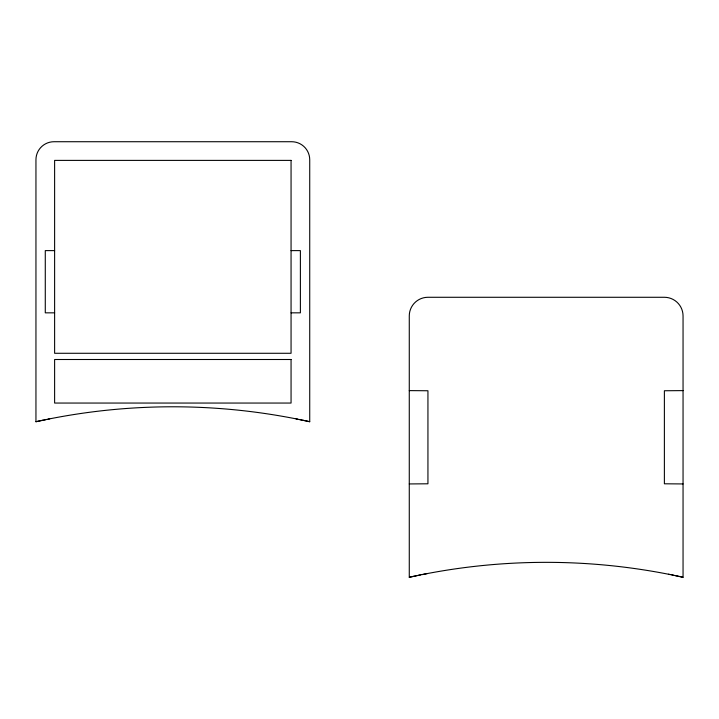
<?xml version="1.0" encoding="UTF-8"?>
<svg xmlns="http://www.w3.org/2000/svg" width="719" height="719" viewBox="0 0 719 719"><rect width="100%" height="100%" fill="white"/><g stroke="black" fill="none" stroke-linecap="round" stroke-linejoin="round"><path stroke-width="1.08" d="M35.95 421.72A634.859 634.859 0 0 1 309.727 421.72L309.727 159.771A18.047 18.047 0 0 0 291.68 141.724L53.997 141.724A18.047 18.047 0 0 0 35.95 159.771L35.95 421.72L39.069 421.037M409.273 577.276A634.859 634.859 0 0 1 683.05 577.276L683.05 315.947A18.667 18.667 0 0 0 664.383 297.28L427.94 297.28A18.667 18.667 0 0 0 409.273 315.947L409.273 577.276L413.874 576.279M39.806 420.885L43.086 420.193M414.611 576.117L417.317 575.551M43.985 420.004L46.088 419.572M418.368 575.335L420.462 574.912M47.993 419.186L49.701 418.844M422.17 574.571L427.32 573.564M683.05 390.615L664.383 390.759L664.383 483.797L683.05 483.941M409.273 483.941L427.94 483.797L427.94 390.759L409.273 390.615M54.617 250.616L45.279 250.616L45.279 312.837L54.617 312.837M291.06 250.616L300.389 250.616L300.389 312.837L291.06 312.837M295.976 418.844L297.684 419.186M668.445 574.229L670.153 574.571M299.589 419.572L301.683 420.004M671.861 574.912L673.964 575.344M302.582 420.193L305.863 420.885M675.015 575.551L677.711 576.117M678.457 576.279L683.05 577.276M306.609 421.037L309.727 421.72M291.06 160.391L54.617 160.391L54.617 353.281L291.06 353.281L291.06 160.391M291.06 359.5L54.617 359.5L54.617 403.053L291.06 403.053L291.06 359.5"/></g></svg>
